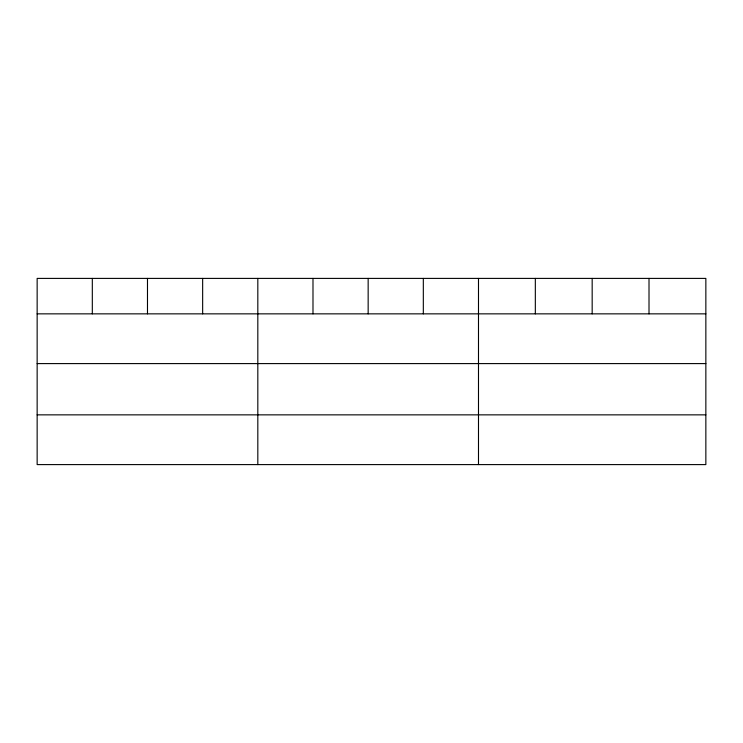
<?xml version="1.0" encoding="UTF-8"?>
<svg xmlns="http://www.w3.org/2000/svg" width="743" height="743" viewBox="0 0 743 743"><rect width="100%" height="100%" fill="white"/><g stroke="black" fill="none" stroke-linecap="round" stroke-linejoin="round"><path stroke-width="1.11" d="M705.85 363.596L705.85 278.402L37.15 278.402L37.15 464.598L705.85 464.598L705.85 363.596L37.15 363.596M37.15 313.852L705.85 313.852M37.15 414.854L705.85 414.854M649.01 278.402L649.01 313.852M592.171 278.402L592.171 313.852M535.332 278.402L535.332 313.852M478.492 278.402L478.492 464.598M423.324 278.402L423.324 313.852M368.156 278.402L368.156 313.852M312.989 278.402L312.989 313.852M257.821 278.402L257.821 464.598M202.653 278.402L202.653 313.852M147.486 278.402L147.486 313.852M92.318 278.402L92.318 313.852"/></g></svg>
